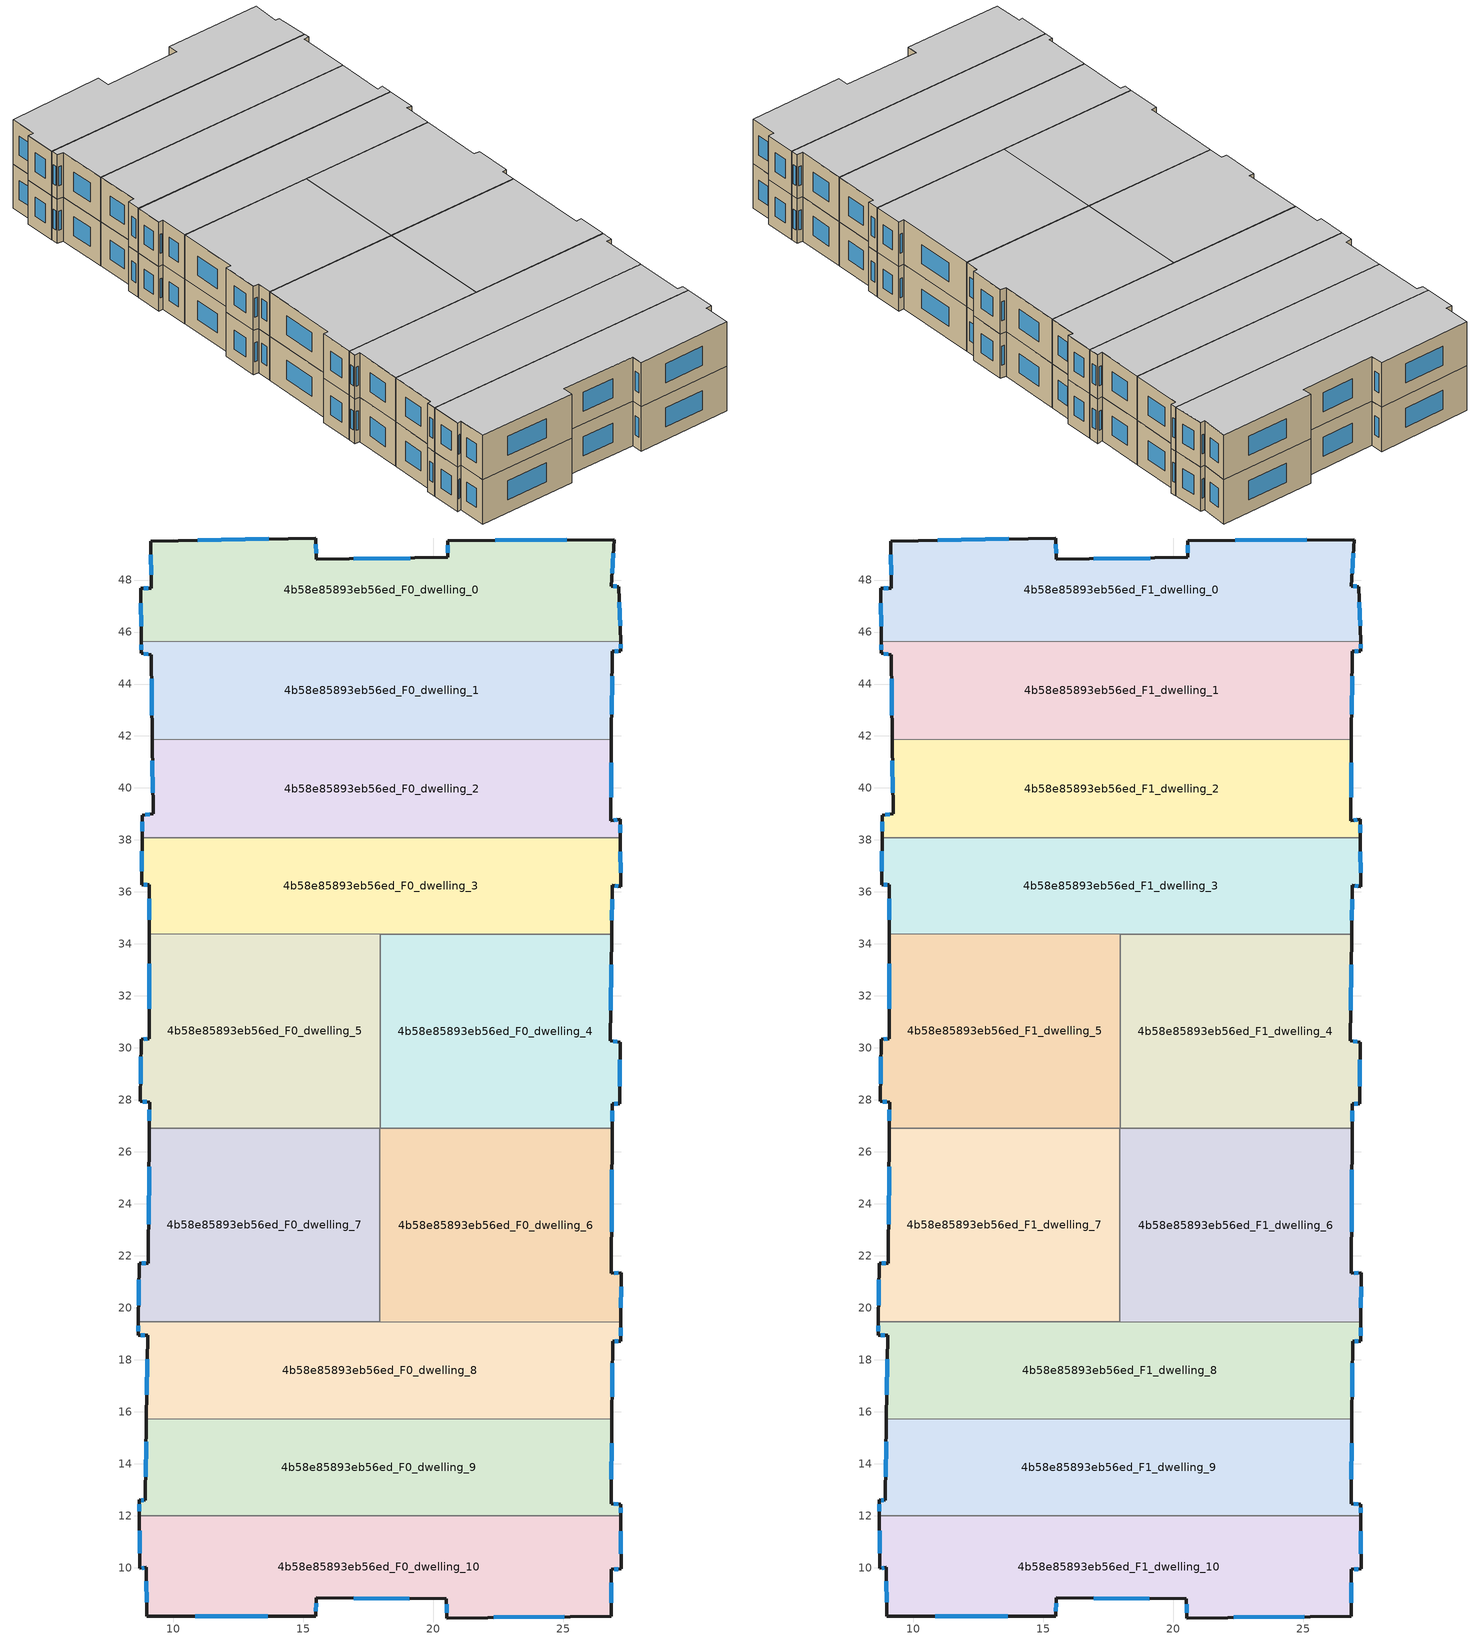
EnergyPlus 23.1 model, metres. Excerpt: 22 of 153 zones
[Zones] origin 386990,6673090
4b58e85893eb56ed_F0_dwelling_0
 floor ground (EU_floor_Construction): 26.95,49.55 26.84,47.76 27.13,47.75 27.2,45.63 8.75,45.64 8.75,47.69 9.14,47.68 9.12,49.49 15.48,49.62 15.49,48.79 20.56,48.87 20.55,49.52 z0
 wall outside (EU_wall_Construction): 27.2,45.63 27.13,47.75 26.84,47.76 26.95,49.55 20.55,49.52 20.56,48.87 15.49,48.79 15.48,49.62 9.12,49.49 9.14,47.68 8.75,47.69 8.75,45.64 z0:3
 wall to 4b58e85893eb56ed_F0_dwelling_1 (EU_wall_Construction): 8.75,45.64 27.2,45.63 z0:3
 window (EU_Window_Construction): 25.13,49.54 22.38,49.53 / 26.87,48.27 26.92,49.04 / 27.05,47.75 26.92,47.76 / 27.18,46.24 27.15,47.14 / 8.75,47.11 8.75,46.23 / 9.03,47.68 8.86,47.69 / 9.13,48.97 9.14,48.2 / 13.66,49.58 10.94,49.52 / 15.49,49.03 15.48,49.38 / 19.11,48.85 16.94,48.81 / 20.56,49.33 20.56,49.06 z0.86:2.14
4b58e85893eb56ed_F0_dwelling_1
 floor ground (EU_floor_Construction): 27.2,45.63 27.21,45.27 26.88,45.27 26.85,41.86 9.18,41.87 9.14,45.13 8.75,45.19 8.75,45.64 z0
 wall outside (EU_wall_Construction): 8.75,45.64 8.75,45.19 9.14,45.13 9.18,41.87 / 26.85,41.86 26.88,45.27 27.21,45.27 27.2,45.63 z0:3
 wall to 4b58e85893eb56ed_F0_dwelling_2 (EU_wall_Construction): 9.18,41.87 26.85,41.86 z0:3
 window (EU_Window_Construction): 9.15,44.2 9.17,42.8 / 8.86,45.17 9.03,45.14 / 8.75,45.51 8.75,45.32 / 27.21,45.37 27.2,45.53 / 26.98,45.27 27.12,45.27 / 26.86,42.83 26.87,44.29 z0.86:2.14
4b58e85893eb56ed_F0_dwelling_10
 floor ground (EU_floor_Construction): 27.22,11.99 27.22,9.95 26.85,9.94 26.85,8.13 20.52,8.06 20.5,8.8 15.5,8.83 15.48,8.12 8.97,8.13 8.95,10.02 8.7,9.97 8.69,12 z0
 wall outside (EU_wall_Construction): 8.69,12 8.7,9.97 8.95,10.02 8.97,8.13 15.48,8.12 15.5,8.83 20.5,8.8 20.52,8.06 26.85,8.13 26.85,9.94 27.22,9.95 27.22,11.99 z0:3
 wall to 4b58e85893eb56ed_F0_dwelling_9 (EU_wall_Construction): 27.22,11.99 8.69,12 z0:3
 window (EU_Window_Construction): 22.33,8.08 25.04,8.11 / 20.51,8.59 20.51,8.27 / 16.93,8.82 19.07,8.81 / 15.48,8.33 15.49,8.63 / 10.83,8.13 13.62,8.13 / 8.96,9.48 8.97,8.67 / 8.77,9.99 8.88,10 / 8.69,11.42 8.7,10.55 / 27.22,10.53 27.22,11.41 / 26.96,9.94 27.11,9.95 / 26.85,8.65 26.85,9.42 z0.86:2.14
4b58e85893eb56ed_F0_dwelling_2
 floor ground (EU_floor_Construction): 26.85,41.86 26.83,38.75 27.18,38.79 27.19,38.08 8.79,38.09 8.79,38.95 9.22,39 9.18,41.87 z0
 wall outside (EU_wall_Construction): 9.18,41.87 9.22,39 8.79,38.95 8.79,38.09 / 27.19,38.08 27.18,38.79 26.83,38.75 26.85,41.86 z0:3
 wall to 4b58e85893eb56ed_F0_dwelling_3 (EU_wall_Construction): 8.79,38.09 27.19,38.08 z0:3
 window (EU_Window_Construction): 8.79,38.7 8.79,38.34 / 9.1,38.98 8.91,38.96 / 9.19,41.05 9.21,39.82 / 26.84,39.64 26.85,40.97 / 27.08,38.78 26.93,38.76 / 27.19,38.28 27.19,38.59 z0.86:2.14
4b58e85893eb56ed_F0_dwelling_3
 floor ground (EU_floor_Construction): 27.19,38.08 27.21,36.2 26.88,36.26 26.86,34.37 9.07,34.38 9.07,36.28 8.78,36.28 8.79,38.09 z0
 wall outside (EU_wall_Construction): 8.79,38.09 8.78,36.28 9.07,36.28 9.07,34.38 / 26.86,34.37 26.88,36.26 27.21,36.2 27.19,38.08 z0:3
 wall to 4b58e85893eb56ed_F0_dwelling_4 (EU_wall_Construction): 17.96,34.38 26.86,34.37 z0:3
 wall to 4b58e85893eb56ed_F0_dwelling_5 (EU_wall_Construction): 9.07,34.38 17.96,34.38 z0:3
 window (EU_Window_Construction): 9.07,35.74 9.07,34.93 / 8.86,36.28 8.99,36.28 / 8.79,37.57 8.78,36.8 / 27.2,36.73 27.2,37.54 / 26.97,36.24 27.12,36.21 / 26.86,34.91 26.87,35.72 z0.86:2.14
4b58e85893eb56ed_F0_dwelling_4
 floor ground (EU_floor_Construction): 26.86,34.37 26.8,30.27 27.18,30.22 27.16,27.85 26.89,27.84 26.88,26.9 17.95,26.91 17.96,34.38 z0
 wall outside (EU_wall_Construction): 26.88,26.9 26.89,27.84 27.16,27.85 27.18,30.22 26.8,30.27 26.86,34.37 z0:3
 wall to 4b58e85893eb56ed_F0_dwelling_5 (EU_wall_Construction): 17.96,34.38 17.95,26.91 z0:3
 wall to 4b58e85893eb56ed_F0_dwelling_6 (EU_wall_Construction): 17.95,26.91 26.88,26.9 z0:3
 window (EU_Window_Construction): 26.88,27.17 26.88,27.57 / 26.82,31.44 26.84,33.2 / 27.08,30.24 26.91,30.26 / 27.17,28.53 27.18,29.54 / 26.97,27.84 27.09,27.85 z0.86:2.14
4b58e85893eb56ed_F0_dwelling_5
 floor ground (EU_floor_Construction): 17.96,34.38 17.95,26.91 9.07,26.91 9.08,27.91 8.72,27.94 8.76,30.33 9.07,30.35 9.07,34.38 z0
 wall outside (EU_wall_Construction): 9.07,34.38 9.07,30.35 8.76,30.33 8.72,27.94 9.08,27.91 9.07,26.91 z0:3
 wall to 4b58e85893eb56ed_F0_dwelling_7 (EU_wall_Construction): 9.07,26.91 17.95,26.91 z0:3
 window (EU_Window_Construction): 8.82,27.93 8.98,27.92 / 8.75,29.65 8.73,28.63 / 8.98,30.34 8.85,30.34 / 9.07,33.23 9.07,31.5 / 9.08,27.62 9.07,27.2 z0.86:2.14
4b58e85893eb56ed_F0_dwelling_6
 floor ground (EU_floor_Construction): 26.88,26.9 26.84,21.32 27.23,21.35 27.22,19.45 17.94,19.45 17.95,26.91 z0
 wall outside (EU_wall_Construction): 27.22,19.45 27.23,21.35 26.84,21.32 26.88,26.9 z0:3
 wall to 4b58e85893eb56ed_F0_dwelling_7 (EU_wall_Construction): 17.95,26.91 17.94,19.45 z0:3
 wall to 4b58e85893eb56ed_F0_dwelling_8 (EU_wall_Construction): 17.94,19.45 27.22,19.45 z0:3
 window (EU_Window_Construction): 26.85,22.92 26.87,25.31 / 27.12,21.34 26.95,21.33 / 27.22,19.99 27.22,20.81 z0.86:2.14
4b58e85893eb56ed_F0_dwelling_7
 floor ground (EU_floor_Construction): 17.95,26.91 17.94,19.45 8.65,19.46 8.68,21.72 9.03,21.72 9.07,26.91 z0
 wall outside (EU_wall_Construction): 9.07,26.91 9.03,21.72 8.68,21.72 8.65,19.46 z0:3
 wall to 4b58e85893eb56ed_F0_dwelling_8 (EU_wall_Construction): 8.65,19.46 17.94,19.45 z0:3
 window (EU_Window_Construction): 8.93,21.72 8.78,21.72 / 9.06,25.43 9.04,23.2 / 8.67,21.07 8.66,20.1 z0.86:2.14
4b58e85893eb56ed_F0_dwelling_8
 floor ground (EU_floor_Construction): 27.22,19.45 27.21,18.71 26.89,18.72 26.87,15.72 8.96,15.73 9,18.94 8.65,18.95 8.65,19.46 z0
 wall outside (EU_wall_Construction): 8.65,19.46 8.65,18.95 9,18.94 8.96,15.73 / 26.87,15.72 26.89,18.72 27.21,18.71 27.22,19.45 z0:3
 wall to 4b58e85893eb56ed_F0_dwelling_9 (EU_wall_Construction): 8.96,15.73 26.87,15.72 z0:3
 window (EU_Window_Construction): 8.99,18.02 8.97,16.65 / 8.75,18.94 8.9,18.94 / 8.65,19.31 8.65,19.09 / 27.21,18.92 27.21,19.24 / 26.98,18.71 27.12,18.71 / 26.87,16.58 26.89,17.86 z0.86:2.14
4b58e85893eb56ed_F0_dwelling_9
 floor ground (EU_floor_Construction): 26.87,15.72 26.84,12.46 27.22,12.44 27.22,11.99 8.69,12 8.69,12.6 8.91,12.6 8.96,15.73 z0
 wall outside (EU_wall_Construction): 8.96,15.73 8.91,12.6 8.69,12.6 8.69,12 / 27.22,11.99 27.22,12.44 26.84,12.46 26.87,15.72 z0:3
 window (EU_Window_Construction): 8.69,12.43 8.69,12.17 / 8.85,12.6 8.75,12.6 / 8.95,14.84 8.93,13.49 / 26.84,13.39 26.86,14.79 / 27.11,12.45 26.94,12.46 / 27.22,12.12 27.22,12.31 z0.86:2.14
4b58e85893eb56ed_F1_dwelling_0
 floor to 4b58e85893eb56ed_F0_dwelling_0 (EU_floor_Construction): 26.95,49.55 26.84,47.76 27.13,47.75 27.2,45.63 8.75,45.64 8.75,47.69 9.14,47.68 9.12,49.49 15.48,49.62 15.49,48.79 20.56,48.87 20.55,49.52 z3
 wall outside (EU_wall_Construction): 27.2,45.63 27.13,47.75 26.84,47.76 26.95,49.55 20.55,49.52 20.56,48.87 15.49,48.79 15.48,49.62 9.12,49.49 9.14,47.68 8.75,47.69 8.75,45.64 z3:6
 wall to 4b58e85893eb56ed_F1_dwelling_1 (EU_wall_Construction): 8.75,45.64 27.2,45.63 z3:6
 window (EU_Window_Construction): 25.13,49.54 22.38,49.53 / 26.87,48.27 26.92,49.04 / 27.05,47.75 26.92,47.76 / 27.18,46.24 27.15,47.14 / 8.75,47.11 8.75,46.23 / 9.03,47.68 8.86,47.69 / 9.13,48.97 9.14,48.2 / 13.66,49.58 10.94,49.52 / 15.49,49.03 15.48,49.38 / 19.11,48.85 16.94,48.81 / 20.56,49.33 20.56,49.06 z3.86:5.14
 ceiling to 4b58e85893eb56ed_F2_dwelling_0 (EU_floor_Construction): 27.2,45.63 27.13,47.75 26.84,47.76 26.95,49.55 20.55,49.52 20.56,48.87 15.49,48.79 15.48,49.62 9.12,49.49 9.14,47.68 8.75,47.69 8.75,45.64 z6
4b58e85893eb56ed_F1_dwelling_1
 floor to 4b58e85893eb56ed_F0_dwelling_1 (EU_floor_Construction): 27.2,45.63 27.21,45.27 26.88,45.27 26.85,41.86 9.18,41.87 9.14,45.13 8.75,45.19 8.75,45.64 z3
 wall outside (EU_wall_Construction): 8.75,45.64 8.75,45.19 9.14,45.13 9.18,41.87 / 26.85,41.86 26.88,45.27 27.21,45.27 27.2,45.63 z3:6
 wall to 4b58e85893eb56ed_F1_dwelling_2 (EU_wall_Construction): 9.18,41.87 26.85,41.86 z3:6
 window (EU_Window_Construction): 9.15,44.2 9.17,42.8 / 8.86,45.17 9.03,45.14 / 8.75,45.51 8.75,45.32 / 27.21,45.37 27.2,45.53 / 26.98,45.27 27.12,45.27 / 26.86,42.83 26.87,44.29 z3.86:5.14
 ceiling to 4b58e85893eb56ed_F2_dwelling_1 (EU_floor_Construction): 26.85,41.86 26.88,45.27 27.21,45.27 27.2,45.63 8.75,45.64 8.75,45.19 9.14,45.13 9.18,41.87 z6
4b58e85893eb56ed_F1_dwelling_10
 floor to 4b58e85893eb56ed_F0_dwelling_10 (EU_floor_Construction): 27.22,11.99 27.22,9.95 26.85,9.94 26.85,8.13 20.52,8.06 20.5,8.8 15.5,8.83 15.48,8.12 8.97,8.13 8.95,10.02 8.7,9.97 8.69,12 z3
 wall outside (EU_wall_Construction): 8.69,12 8.7,9.97 8.95,10.02 8.97,8.13 15.48,8.12 15.5,8.83 20.5,8.8 20.52,8.06 26.85,8.13 26.85,9.94 27.22,9.95 27.22,11.99 z3:6
 wall to 4b58e85893eb56ed_F1_dwelling_9 (EU_wall_Construction): 27.22,11.99 8.69,12 z3:6
 window (EU_Window_Construction): 22.33,8.08 25.04,8.11 / 20.51,8.59 20.51,8.27 / 16.93,8.82 19.07,8.81 / 15.48,8.33 15.49,8.63 / 10.83,8.13 13.62,8.13 / 8.96,9.48 8.97,8.67 / 8.77,9.99 8.88,10 / 8.69,11.42 8.7,10.55 / 27.22,10.53 27.22,11.41 / 26.96,9.94 27.11,9.95 / 26.85,8.65 26.85,9.42 z3.86:5.14
 ceiling to 4b58e85893eb56ed_F2_dwelling_10 (EU_floor_Construction): 26.85,8.13 26.85,9.94 27.22,9.95 27.22,11.99 8.69,12 8.7,9.97 8.95,10.02 8.97,8.13 15.48,8.12 15.5,8.83 20.5,8.8 20.52,8.06 z6
4b58e85893eb56ed_F1_dwelling_2
 floor to 4b58e85893eb56ed_F0_dwelling_2 (EU_floor_Construction): 26.85,41.86 26.83,38.75 27.18,38.79 27.19,38.08 8.79,38.09 8.79,38.95 9.22,39 9.18,41.87 z3
 wall outside (EU_wall_Construction): 9.18,41.87 9.22,39 8.79,38.95 8.79,38.09 / 27.19,38.08 27.18,38.79 26.83,38.75 26.85,41.86 z3:6
 wall to 4b58e85893eb56ed_F1_dwelling_3 (EU_wall_Construction): 8.79,38.09 27.19,38.08 z3:6
 window (EU_Window_Construction): 8.79,38.7 8.79,38.34 / 9.1,38.98 8.91,38.96 / 9.19,41.05 9.21,39.82 / 26.84,39.64 26.85,40.97 / 27.08,38.78 26.93,38.76 / 27.19,38.28 27.19,38.59 z3.86:5.14
 ceiling to 4b58e85893eb56ed_F2_dwelling_2 (EU_floor_Construction): 27.19,38.08 27.18,38.79 26.83,38.75 26.85,41.86 9.18,41.87 9.22,39 8.79,38.95 8.79,38.09 z6
4b58e85893eb56ed_F1_dwelling_3
 floor to 4b58e85893eb56ed_F0_dwelling_3 (EU_floor_Construction): 27.19,38.08 27.21,36.2 26.88,36.26 26.86,34.37 9.07,34.38 9.07,36.28 8.78,36.28 8.79,38.09 z3
 wall outside (EU_wall_Construction): 8.79,38.09 8.78,36.28 9.07,36.28 9.07,34.38 / 26.86,34.37 26.88,36.26 27.21,36.2 27.19,38.08 z3:6
 wall to 4b58e85893eb56ed_F1_dwelling_4 (EU_wall_Construction): 17.96,34.38 26.86,34.37 z3:6
 wall to 4b58e85893eb56ed_F1_dwelling_5 (EU_wall_Construction): 9.07,34.38 17.96,34.38 z3:6
 window (EU_Window_Construction): 9.07,35.74 9.07,34.93 / 8.86,36.28 8.99,36.28 / 8.79,37.57 8.78,36.8 / 27.2,36.73 27.2,37.54 / 26.97,36.24 27.12,36.21 / 26.86,34.91 26.87,35.72 z3.86:5.14
 ceiling to 4b58e85893eb56ed_F2_dwelling_3 (EU_floor_Construction): 26.86,34.37 26.88,36.26 27.21,36.2 27.19,38.08 8.79,38.09 8.78,36.28 9.07,36.28 9.07,34.38 z6
4b58e85893eb56ed_F1_dwelling_4
 floor to 4b58e85893eb56ed_F0_dwelling_4 (EU_floor_Construction): 26.86,34.37 26.8,30.27 27.18,30.22 27.16,27.85 26.89,27.84 26.88,26.9 17.95,26.91 17.96,34.38 z3
 wall outside (EU_wall_Construction): 26.88,26.9 26.89,27.84 27.16,27.85 27.18,30.22 26.8,30.27 26.86,34.37 z3:6
 wall to 4b58e85893eb56ed_F1_dwelling_5 (EU_wall_Construction): 17.96,34.38 17.95,26.91 z3:6
 wall to 4b58e85893eb56ed_F1_dwelling_6 (EU_wall_Construction): 17.95,26.91 26.88,26.9 z3:6
 window (EU_Window_Construction): 26.88,27.17 26.88,27.57 / 26.82,31.44 26.84,33.2 / 27.08,30.24 26.91,30.26 / 27.17,28.53 27.18,29.54 / 26.97,27.84 27.09,27.85 z3.86:5.14
 ceiling to 4b58e85893eb56ed_F2_dwelling_4 (EU_floor_Construction): 26.88,26.9 26.89,27.84 27.16,27.85 27.18,30.22 26.8,30.27 26.86,34.37 17.96,34.38 17.95,26.91 z6
4b58e85893eb56ed_F1_dwelling_5
 floor to 4b58e85893eb56ed_F0_dwelling_5 (EU_floor_Construction): 17.96,34.38 17.95,26.91 9.07,26.91 9.08,27.91 8.72,27.94 8.76,30.33 9.07,30.35 9.07,34.38 z3
 wall outside (EU_wall_Construction): 9.07,34.38 9.07,30.35 8.76,30.33 8.72,27.94 9.08,27.91 9.07,26.91 z3:6
 wall to 4b58e85893eb56ed_F1_dwelling_7 (EU_wall_Construction): 9.07,26.91 17.95,26.91 z3:6
 window (EU_Window_Construction): 8.82,27.93 8.98,27.92 / 8.75,29.65 8.73,28.63 / 8.98,30.34 8.85,30.34 / 9.07,33.23 9.07,31.5 / 9.08,27.62 9.07,27.2 z3.86:5.14
 ceiling to 4b58e85893eb56ed_F2_dwelling_5 (EU_floor_Construction): 17.95,26.91 17.96,34.38 9.07,34.38 9.07,30.35 8.76,30.33 8.72,27.94 9.08,27.91 9.07,26.91 z6
4b58e85893eb56ed_F1_dwelling_6
 floor to 4b58e85893eb56ed_F0_dwelling_6 (EU_floor_Construction): 26.88,26.9 26.84,21.32 27.23,21.35 27.22,19.45 17.94,19.45 17.95,26.91 z3
 wall outside (EU_wall_Construction): 27.22,19.45 27.23,21.35 26.84,21.32 26.88,26.9 z3:6
 wall to 4b58e85893eb56ed_F1_dwelling_7 (EU_wall_Construction): 17.95,26.91 17.94,19.45 z3:6
 wall to 4b58e85893eb56ed_F1_dwelling_8 (EU_wall_Construction): 17.94,19.45 27.22,19.45 z3:6
 window (EU_Window_Construction): 26.85,22.92 26.87,25.31 / 27.12,21.34 26.95,21.33 / 27.22,19.99 27.22,20.81 z3.86:5.14
 ceiling to 4b58e85893eb56ed_F2_dwelling_6 (EU_floor_Construction): 27.22,19.45 27.23,21.35 26.84,21.32 26.88,26.9 17.95,26.91 17.94,19.45 z6
4b58e85893eb56ed_F1_dwelling_7
 floor to 4b58e85893eb56ed_F0_dwelling_7 (EU_floor_Construction): 17.95,26.91 17.94,19.45 8.65,19.46 8.68,21.72 9.03,21.72 9.07,26.91 z3
 wall outside (EU_wall_Construction): 9.07,26.91 9.03,21.72 8.68,21.72 8.65,19.46 z3:6
 wall to 4b58e85893eb56ed_F1_dwelling_8 (EU_wall_Construction): 8.65,19.46 17.94,19.45 z3:6
 window (EU_Window_Construction): 8.93,21.72 8.78,21.72 / 9.06,25.43 9.04,23.2 / 8.67,21.07 8.66,20.1 z3.86:5.14
 ceiling to 4b58e85893eb56ed_F2_dwelling_7 (EU_floor_Construction): 17.94,19.45 17.95,26.91 9.07,26.91 9.03,21.72 8.68,21.72 8.65,19.46 z6
4b58e85893eb56ed_F1_dwelling_8
 floor to 4b58e85893eb56ed_F0_dwelling_8 (EU_floor_Construction): 27.22,19.45 27.21,18.71 26.89,18.72 26.87,15.72 8.96,15.73 9,18.94 8.65,18.95 8.65,19.46 z3
 wall outside (EU_wall_Construction): 8.65,19.46 8.65,18.95 9,18.94 8.96,15.73 / 26.87,15.72 26.89,18.72 27.21,18.71 27.22,19.45 z3:6
 wall to 4b58e85893eb56ed_F1_dwelling_9 (EU_wall_Construction): 8.96,15.73 26.87,15.72 z3:6
 window (EU_Window_Construction): 8.99,18.02 8.97,16.65 / 8.75,18.94 8.9,18.94 / 8.65,19.31 8.65,19.09 / 27.21,18.92 27.21,19.24 / 26.98,18.71 27.12,18.71 / 26.87,16.58 26.89,17.86 z3.86:5.14
 ceiling to 4b58e85893eb56ed_F2_dwelling_8 (EU_floor_Construction): 26.87,15.72 26.89,18.72 27.21,18.71 27.22,19.45 8.65,19.46 8.65,18.95 9,18.94 8.96,15.73 z6
4b58e85893eb56ed_F1_dwelling_9
 floor to 4b58e85893eb56ed_F0_dwelling_9 (EU_floor_Construction): 26.87,15.72 26.84,12.46 27.22,12.44 27.22,11.99 8.69,12 8.69,12.6 8.91,12.6 8.96,15.73 z3
 wall outside (EU_wall_Construction): 8.96,15.73 8.91,12.6 8.69,12.6 8.69,12 / 27.22,11.99 27.22,12.44 26.84,12.46 26.87,15.72 z3:6
 window (EU_Window_Construction): 8.69,12.43 8.69,12.17 / 8.85,12.6 8.75,12.6 / 8.95,14.84 8.93,13.49 / 26.84,13.39 26.86,14.79 / 27.11,12.45 26.94,12.46 / 27.22,12.12 27.22,12.31 z3.86:5.14
 ceiling to 4b58e85893eb56ed_F2_dwelling_9 (EU_floor_Construction): 27.22,11.99 27.22,12.44 26.84,12.46 26.87,15.72 8.96,15.73 8.91,12.6 8.69,12.6 8.69,12 z6
[Building]
EU S2 Campaign: North Axis=0; Terrain=City; Solar Distribution=FullExterior
[Site:Location]
Helsinki-Vantaa.AP: Latitude=60.317; Longitude=24.963; Time Zone=2; Elevation=54.6
[SizingPeriod:WeatherFileDays]
AnnualSizingPeriod: Begin Month=1; Begin Day of Month=1; End Month=12; End Day of Month=31; Day of Week for Start Day=Monday; Use Weather File Daylight Saving Period=No; Use Weather File Rain and Snow Indicators=No
[MATERIAL]
EU_InternalMass_Material: Roughness=MediumRough; Thickness=0.1; Conductivity=1; Density=1800; Specific Heat=900; Thermal Absorptance=0.9; Solar Absorptance=0.7; Visible Absorptance=0.7
[MATERIAL:NOMASS] Roughness=MediumRough; Thermal Absorptance=0.9; Solar Absorptance=0.7; Visible Absorptance=0.7
Name | Thermal Resistance
EU_wall_NoMass | 1.10183
EU_floor_NoMass | 1.70606
[WINDOWMATERIAL:SIMPLEGLAZINGSYSTEM]
EU_Window_SimpleGlazing: UFactor=3.11035; Solar Heat Gain Coefficient=0.8; Visible Transmittance=0.8
[CONSTRUCTION]
EU_wall_Construction: EU_wall_NoMass
EU_floor_Construction: EU_floor_NoMass
EU_Window_Construction: EU_Window_SimpleGlazing
EU_InternalMass_Construction: EU_InternalMass_Material
[ZONE] Type=1; Multiplier=1; Ceiling Height=autocalculate; Floor Area=autocalculate; Part of Total Floor Area=Yes
Name | Volume
4b58e85893eb56ed_F0_dwelling_0; 4b58e85893eb56ed_F1_dwelling_0 | 201.502
4b58e85893eb56ed_F0_dwelling_1; 4b58e85893eb56ed_F1_dwelling_1 | 201.472
4b58e85893eb56ed_F0_dwelling_10; 4b58e85893eb56ed_F1_dwelling_10 | 201.491
4b58e85893eb56ed_F0_dwelling_2; 4b58e85893eb56ed_F1_dwelling_2; 4b58e85893eb56ed_F0_dwelling_4; 4b58e85893eb56ed_F1_dwelling_4; 4b58e85893eb56ed_F0_dwelling_7; 4b58e85893eb56ed_F1_dwelling_7 | 201.483
4b58e85893eb56ed_F0_dwelling_3; 4b58e85893eb56ed_F1_dwelling_3 | 201.488
4b58e85893eb56ed_F0_dwelling_5; 4b58e85893eb56ed_F1_dwelling_5 | 201.493
4b58e85893eb56ed_F0_dwelling_6; 4b58e85893eb56ed_F1_dwelling_6 | 201.494
4b58e85893eb56ed_F0_dwelling_8; 4b58e85893eb56ed_F1_dwelling_8 | 201.497
4b58e85893eb56ed_F0_dwelling_9; 4b58e85893eb56ed_F1_dwelling_9 | 201.473
[INTERNALMASS] Construction=EU_InternalMass_Construction
Name | Zone or ZoneList | Surface Area
4b58e85893eb56ed_F0_dwelling_0_EU_InternalMass | 4b58e85893eb56ed_F0_dwelling_0 | 67.1672
4b58e85893eb56ed_F0_dwelling_1_EU_InternalMass | 4b58e85893eb56ed_F0_dwelling_1 | 67.1578
4b58e85893eb56ed_F0_dwelling_2_EU_InternalMass | 4b58e85893eb56ed_F0_dwelling_2 | 67.1612
4b58e85893eb56ed_F0_dwelling_3_EU_InternalMass | 4b58e85893eb56ed_F0_dwelling_3 | 67.1629
4b58e85893eb56ed_F0_dwelling_4_EU_InternalMass | 4b58e85893eb56ed_F0_dwelling_4 | 67.161
4b58e85893eb56ed_F0_dwelling_5_EU_InternalMass | 4b58e85893eb56ed_F0_dwelling_5 | 67.1645
4b58e85893eb56ed_F0_dwelling_6_EU_InternalMass | 4b58e85893eb56ed_F0_dwelling_6 | 67.1639
4b58e85893eb56ed_F0_dwelling_7_EU_InternalMass | 4b58e85893eb56ed_F0_dwelling_7 | 67.1611
4b58e85893eb56ed_F0_dwelling_8_EU_InternalMass | 4b58e85893eb56ed_F0_dwelling_8 | 67.1652
4b58e85893eb56ed_F0_dwelling_9_EU_InternalMass | 4b58e85893eb56ed_F0_dwelling_9 | 67.1577
4b58e85893eb56ed_F0_dwelling_10_EU_InternalMass | 4b58e85893eb56ed_F0_dwelling_10 | 67.1641
4b58e85893eb56ed_F1_dwelling_0_EU_InternalMass | 4b58e85893eb56ed_F1_dwelling_0 | 67.1672
4b58e85893eb56ed_F1_dwelling_1_EU_InternalMass | 4b58e85893eb56ed_F1_dwelling_1 | 67.1578
4b58e85893eb56ed_F1_dwelling_2_EU_InternalMass | 4b58e85893eb56ed_F1_dwelling_2 | 67.1612
4b58e85893eb56ed_F1_dwelling_3_EU_InternalMass | 4b58e85893eb56ed_F1_dwelling_3 | 67.1629
4b58e85893eb56ed_F1_dwelling_4_EU_InternalMass | 4b58e85893eb56ed_F1_dwelling_4 | 67.161
4b58e85893eb56ed_F1_dwelling_5_EU_InternalMass | 4b58e85893eb56ed_F1_dwelling_5 | 67.1645
4b58e85893eb56ed_F1_dwelling_6_EU_InternalMass | 4b58e85893eb56ed_F1_dwelling_6 | 67.1639
4b58e85893eb56ed_F1_dwelling_7_EU_InternalMass | 4b58e85893eb56ed_F1_dwelling_7 | 67.1611
4b58e85893eb56ed_F1_dwelling_8_EU_InternalMass | 4b58e85893eb56ed_F1_dwelling_8 | 67.1652
4b58e85893eb56ed_F1_dwelling_9_EU_InternalMass | 4b58e85893eb56ed_F1_dwelling_9 | 67.1577
4b58e85893eb56ed_F1_dwelling_10_EU_InternalMass | 4b58e85893eb56ed_F1_dwelling_10 | 67.1641
[OTHEREQUIPMENT] Fuel Type=Electricity; Design Level Calculation Method=Watts/Area; Power per Zone Floor Area=1; Fraction Latent=0; Fraction Radiant=0; Fraction Lost=0; Carbon Dioxide Generation Rate=0; EndUse Subcategory=EU_Step8_InternalGains
Name | Zone or ZoneList or Space or SpaceList | Schedule
EU_Step8_InternalGain_4b58e85893eb56ed_F0_dwelling_0_f000 | 4b58e85893eb56ed_F0_dwelling_0 | EU_Step8_GainSchedule_4b58e85893eb56ed_F0_dwelling_0_f000
EU_Step8_InternalGain_4b58e85893eb56ed_F0_dwelling_1_f000 | 4b58e85893eb56ed_F0_dwelling_1 | EU_Step8_GainSchedule_4b58e85893eb56ed_F0_dwelling_1_f000
EU_Step8_InternalGain_4b58e85893eb56ed_F0_dwelling_2_f000 | 4b58e85893eb56ed_F0_dwelling_2 | EU_Step8_GainSchedule_4b58e85893eb56ed_F0_dwelling_2_f000
EU_Step8_InternalGain_4b58e85893eb56ed_F0_dwelling_3_f000 | 4b58e85893eb56ed_F0_dwelling_3 | EU_Step8_GainSchedule_4b58e85893eb56ed_F0_dwelling_3_f000
EU_Step8_InternalGain_4b58e85893eb56ed_F0_dwelling_4_f000 | 4b58e85893eb56ed_F0_dwelling_4 | EU_Step8_GainSchedule_4b58e85893eb56ed_F0_dwelling_4_f000
EU_Step8_InternalGain_4b58e85893eb56ed_F0_dwelling_5_f000 | 4b58e85893eb56ed_F0_dwelling_5 | EU_Step8_GainSchedule_4b58e85893eb56ed_F0_dwelling_5_f000
EU_Step8_InternalGain_4b58e85893eb56ed_F0_dwelling_6_f000 | 4b58e85893eb56ed_F0_dwelling_6 | EU_Step8_GainSchedule_4b58e85893eb56ed_F0_dwelling_6_f000
EU_Step8_InternalGain_4b58e85893eb56ed_F0_dwelling_7_f000 | 4b58e85893eb56ed_F0_dwelling_7 | EU_Step8_GainSchedule_4b58e85893eb56ed_F0_dwelling_7_f000
EU_Step8_InternalGain_4b58e85893eb56ed_F0_dwelling_8_f000 | 4b58e85893eb56ed_F0_dwelling_8 | EU_Step8_GainSchedule_4b58e85893eb56ed_F0_dwelling_8_f000
EU_Step8_InternalGain_4b58e85893eb56ed_F0_dwelling_9_f000 | 4b58e85893eb56ed_F0_dwelling_9 | EU_Step8_GainSchedule_4b58e85893eb56ed_F0_dwelling_9_f000
EU_Step8_InternalGain_4b58e85893eb56ed_F0_dwelling_10_f000 | 4b58e85893eb56ed_F0_dwelling_10 | EU_Step8_GainSchedule_4b58e85893eb56ed_F0_dwelling_10_f000
EU_Step8_InternalGain_4b58e85893eb56ed_F1_dwelling_0_f000 | 4b58e85893eb56ed_F1_dwelling_0 | EU_Step8_GainSchedule_4b58e85893eb56ed_F1_dwelling_0_f000
EU_Step8_InternalGain_4b58e85893eb56ed_F1_dwelling_1_f000 | 4b58e85893eb56ed_F1_dwelling_1 | EU_Step8_GainSchedule_4b58e85893eb56ed_F1_dwelling_1_f000
EU_Step8_InternalGain_4b58e85893eb56ed_F1_dwelling_2_f000 | 4b58e85893eb56ed_F1_dwelling_2 | EU_Step8_GainSchedule_4b58e85893eb56ed_F1_dwelling_2_f000
EU_Step8_InternalGain_4b58e85893eb56ed_F1_dwelling_3_f000 | 4b58e85893eb56ed_F1_dwelling_3 | EU_Step8_GainSchedule_4b58e85893eb56ed_F1_dwelling_3_f000
EU_Step8_InternalGain_4b58e85893eb56ed_F1_dwelling_4_f000 | 4b58e85893eb56ed_F1_dwelling_4 | EU_Step8_GainSchedule_4b58e85893eb56ed_F1_dwelling_4_f000
EU_Step8_InternalGain_4b58e85893eb56ed_F1_dwelling_5_f000 | 4b58e85893eb56ed_F1_dwelling_5 | EU_Step8_GainSchedule_4b58e85893eb56ed_F1_dwelling_5_f000
EU_Step8_InternalGain_4b58e85893eb56ed_F1_dwelling_6_f000 | 4b58e85893eb56ed_F1_dwelling_6 | EU_Step8_GainSchedule_4b58e85893eb56ed_F1_dwelling_6_f000
EU_Step8_InternalGain_4b58e85893eb56ed_F1_dwelling_7_f000 | 4b58e85893eb56ed_F1_dwelling_7 | EU_Step8_GainSchedule_4b58e85893eb56ed_F1_dwelling_7_f000
EU_Step8_InternalGain_4b58e85893eb56ed_F1_dwelling_8_f000 | 4b58e85893eb56ed_F1_dwelling_8 | EU_Step8_GainSchedule_4b58e85893eb56ed_F1_dwelling_8_f000
EU_Step8_InternalGain_4b58e85893eb56ed_F1_dwelling_9_f000 | 4b58e85893eb56ed_F1_dwelling_9 | EU_Step8_GainSchedule_4b58e85893eb56ed_F1_dwelling_9_f000
EU_Step8_InternalGain_4b58e85893eb56ed_F1_dwelling_10_f000 | 4b58e85893eb56ed_F1_dwelling_10 | EU_Step8_GainSchedule_4b58e85893eb56ed_F1_dwelling_10_f000
[ZONEVENTILATION:DESIGNFLOWRATE] Schedule=EU_AlwaysOn; Design Flow Rate Calculation Method=AirChanges/Hour; Air Changes per Hour=0.756316; Ventilation Type=Natural; Fan Pressure Rise=0; Fan Total Efficiency=1; Constant Term Coefficient=1; Temperature Term Coefficient=0; Velocity Term Coefficient=0; Velocity Squared Term Coefficient=0; Minimum Indoor Temperature=-100; Maximum Indoor Temperature=100; Delta Temperature=-100; Minimum Outdoor Temperature=-100; Maximum Outdoor Temperature=100; Maximum Wind Speed=40
Name | Zone or ZoneList or Space or SpaceList
EU_ConstantAir_4b58e85893eb56ed_F0_dwelling_0 | 4b58e85893eb56ed_F0_dwelling_0
EU_ConstantAir_4b58e85893eb56ed_F0_dwelling_1 | 4b58e85893eb56ed_F0_dwelling_1
EU_ConstantAir_4b58e85893eb56ed_F0_dwelling_2 | 4b58e85893eb56ed_F0_dwelling_2
EU_ConstantAir_4b58e85893eb56ed_F0_dwelling_3 | 4b58e85893eb56ed_F0_dwelling_3
EU_ConstantAir_4b58e85893eb56ed_F0_dwelling_4 | 4b58e85893eb56ed_F0_dwelling_4
EU_ConstantAir_4b58e85893eb56ed_F0_dwelling_5 | 4b58e85893eb56ed_F0_dwelling_5
EU_ConstantAir_4b58e85893eb56ed_F0_dwelling_6 | 4b58e85893eb56ed_F0_dwelling_6
EU_ConstantAir_4b58e85893eb56ed_F0_dwelling_7 | 4b58e85893eb56ed_F0_dwelling_7
EU_ConstantAir_4b58e85893eb56ed_F0_dwelling_8 | 4b58e85893eb56ed_F0_dwelling_8
EU_ConstantAir_4b58e85893eb56ed_F0_dwelling_9 | 4b58e85893eb56ed_F0_dwelling_9
EU_ConstantAir_4b58e85893eb56ed_F0_dwelling_10 | 4b58e85893eb56ed_F0_dwelling_10
EU_ConstantAir_4b58e85893eb56ed_F1_dwelling_0 | 4b58e85893eb56ed_F1_dwelling_0
EU_ConstantAir_4b58e85893eb56ed_F1_dwelling_1 | 4b58e85893eb56ed_F1_dwelling_1
EU_ConstantAir_4b58e85893eb56ed_F1_dwelling_2 | 4b58e85893eb56ed_F1_dwelling_2
EU_ConstantAir_4b58e85893eb56ed_F1_dwelling_3 | 4b58e85893eb56ed_F1_dwelling_3
EU_ConstantAir_4b58e85893eb56ed_F1_dwelling_4 | 4b58e85893eb56ed_F1_dwelling_4
EU_ConstantAir_4b58e85893eb56ed_F1_dwelling_5 | 4b58e85893eb56ed_F1_dwelling_5
EU_ConstantAir_4b58e85893eb56ed_F1_dwelling_6 | 4b58e85893eb56ed_F1_dwelling_6
EU_ConstantAir_4b58e85893eb56ed_F1_dwelling_7 | 4b58e85893eb56ed_F1_dwelling_7
EU_ConstantAir_4b58e85893eb56ed_F1_dwelling_8 | 4b58e85893eb56ed_F1_dwelling_8
EU_ConstantAir_4b58e85893eb56ed_F1_dwelling_9 | 4b58e85893eb56ed_F1_dwelling_9
EU_ConstantAir_4b58e85893eb56ed_F1_dwelling_10 | 4b58e85893eb56ed_F1_dwelling_10
[HVACTEMPLATE:THERMOSTAT] Constant Heating Setpoint=20; Constant Cooling Setpoint=50
EU_HeatOnly_4b58e85893eb56ed_F0_dwelling_0; EU_HeatOnly_4b58e85893eb56ed_F0_dwelling_1; EU_HeatOnly_4b58e85893eb56ed_F0_dwelling_2; EU_HeatOnly_4b58e85893eb56ed_F0_dwelling_3; EU_HeatOnly_4b58e85893eb56ed_F0_dwelling_4; EU_HeatOnly_4b58e85893eb56ed_F0_dwelling_5; EU_HeatOnly_4b58e85893eb56ed_F0_dwelling_6; EU_HeatOnly_4b58e85893eb56ed_F0_dwelling_7; EU_HeatOnly_4b58e85893eb56ed_F0_dwelling_8; EU_HeatOnly_4b58e85893eb56ed_F0_dwelling_9; EU_HeatOnly_4b58e85893eb56ed_F0_dwelling_10; EU_HeatOnly_4b58e85893eb56ed_F1_dwelling_0; EU_HeatOnly_4b58e85893eb56ed_F1_dwelling_1; EU_HeatOnly_4b58e85893eb56ed_F1_dwelling_2; EU_HeatOnly_4b58e85893eb56ed_F1_dwelling_3; EU_HeatOnly_4b58e85893eb56ed_F1_dwelling_4; EU_HeatOnly_4b58e85893eb56ed_F1_dwelling_5; EU_HeatOnly_4b58e85893eb56ed_F1_dwelling_6; EU_HeatOnly_4b58e85893eb56ed_F1_dwelling_7; EU_HeatOnly_4b58e85893eb56ed_F1_dwelling_8; EU_HeatOnly_4b58e85893eb56ed_F1_dwelling_9; EU_HeatOnly_4b58e85893eb56ed_F1_dwelling_10; EU_HeatOnly_4b58e85893eb56ed_F2_dwelling_0; EU_HeatOnly_4b58e85893eb56ed_F2_dwelling_1; EU_HeatOnly_4b58e85893eb56ed_F2_dwelling_2; EU_HeatOnly_4b58e85893eb56ed_F2_dwelling_3; EU_HeatOnly_4b58e85893eb56ed_F2_dwelling_4; EU_HeatOnly_4b58e85893eb56ed_F2_dwelling_5; EU_HeatOnly_4b58e85893eb56ed_F2_dwelling_6; EU_HeatOnly_4b58e85893eb56ed_F2_dwelling_7; EU_HeatOnly_4b58e85893eb56ed_F2_dwelling_8; EU_HeatOnly_4b58e85893eb56ed_F2_dwelling_9; EU_HeatOnly_4b58e85893eb56ed_F2_dwelling_10; EU_HeatOnly_4b58e85893eb56ed_F3_dwelling_0; EU_HeatOnly_4b58e85893eb56ed_F3_dwelling_1; EU_HeatOnly_4b58e85893eb56ed_F3_dwelling_2; EU_HeatOnly_4b58e85893eb56ed_F3_dwelling_3; EU_HeatOnly_4b58e85893eb56ed_F3_dwelling_4; EU_HeatOnly_4b58e85893eb56ed_F3_dwelling_5; EU_HeatOnly_4b58e85893eb56ed_F3_dwelling_6; EU_HeatOnly_4b58e85893eb56ed_F3_dwelling_7; EU_HeatOnly_4b58e85893eb56ed_F3_dwelling_8; EU_HeatOnly_4b58e85893eb56ed_F3_dwelling_9; EU_HeatOnly_4b58e85893eb56ed_F3_dwelling_10; EU_HeatOnly_4b58e85893eb56ed_F4_dwelling_0; EU_HeatOnly_4b58e85893eb56ed_F4_dwelling_1; EU_HeatOnly_4b58e85893eb56ed_F4_dwelling_2; EU_HeatOnly_4b58e85893eb56ed_F4_dwelling_3; EU_HeatOnly_4b58e85893eb56ed_F4_dwelling_4; EU_HeatOnly_4b58e85893eb56ed_F4_dwelling_5; EU_HeatOnly_4b58e85893eb56ed_F4_dwelling_6; EU_HeatOnly_4b58e85893eb56ed_F4_dwelling_7; EU_HeatOnly_4b58e85893eb56ed_F4_dwelling_8; EU_HeatOnly_4b58e85893eb56ed_F4_dwelling_9; EU_HeatOnly_4b58e85893eb56ed_F4_dwelling_10; EU_HeatOnly_4b58e85893eb56ed_F5_dwelling_0; EU_HeatOnly_4b58e85893eb56ed_F5_dwelling_1; EU_HeatOnly_4b58e85893eb56ed_F5_dwelling_2; EU_HeatOnly_4b58e85893eb56ed_F5_dwelling_3; EU_HeatOnly_4b58e85893eb56ed_F5_dwelling_4; EU_HeatOnly_4b58e85893eb56ed_F5_dwelling_5; EU_HeatOnly_4b58e85893eb56ed_F5_dwelling_6; EU_HeatOnly_4b58e85893eb56ed_F5_dwelling_7; EU_HeatOnly_4b58e85893eb56ed_F5_dwelling_8; EU_HeatOnly_4b58e85893eb56ed_F5_dwelling_9; EU_HeatOnly_4b58e85893eb56ed_F5_dwelling_10; EU_HeatOnly_4b58e85893eb56ed_F6_dwelling_0; EU_HeatOnly_4b58e85893eb56ed_F6_dwelling_1; EU_HeatOnly_4b58e85893eb56ed_F6_dwelling_2; EU_HeatOnly_4b58e85893eb56ed_F6_dwelling_3; EU_HeatOnly_4b58e85893eb56ed_F6_dwelling_4; EU_HeatOnly_4b58e85893eb56ed_F6_dwelling_5; EU_HeatOnly_4b58e85893eb56ed_F6_dwelling_6; EU_HeatOnly_4b58e85893eb56ed_F6_dwelling_7; EU_HeatOnly_4b58e85893eb56ed_F6_dwelling_8; EU_HeatOnly_4b58e85893eb56ed_F6_dwelling_9; EU_HeatOnly_4b58e85893eb56ed_F6_dwelling_10; EU_HeatOnly_4b58e85893eb56ed_F7_dwelling_0; EU_HeatOnly_4b58e85893eb56ed_F7_dwelling_1; EU_HeatOnly_4b58e85893eb56ed_F7_dwelling_2; EU_HeatOnly_4b58e85893eb56ed_F7_dwelling_3; EU_HeatOnly_4b58e85893eb56ed_F7_dwelling_4; EU_HeatOnly_4b58e85893eb56ed_F7_dwelling_5; EU_HeatOnly_4b58e85893eb56ed_F7_dwelling_6; EU_HeatOnly_4b58e85893eb56ed_F7_dwelling_7; EU_HeatOnly_4b58e85893eb56ed_F7_dwelling_8; EU_HeatOnly_4b58e85893eb56ed_F7_dwelling_9; EU_HeatOnly_4b58e85893eb56ed_F7_dwelling_10; EU_HeatOnly_4b58e85893eb56ed_F8_dwelling_0; EU_HeatOnly_4b58e85893eb56ed_F8_dwelling_1; EU_HeatOnly_4b58e85893eb56ed_F8_dwelling_2; EU_HeatOnly_4b58e85893eb56ed_F8_dwelling_3; EU_HeatOnly_4b58e85893eb56ed_F8_dwelling_4; EU_HeatOnly_4b58e85893eb56ed_F8_dwelling_5; EU_HeatOnly_4b58e85893eb56ed_F8_dwelling_6; EU_HeatOnly_4b58e85893eb56ed_F8_dwelling_7; EU_HeatOnly_4b58e85893eb56ed_F8_dwelling_8; EU_HeatOnly_4b58e85893eb56ed_F8_dwelling_9; EU_HeatOnly_4b58e85893eb56ed_F8_dwelling_10; EU_HeatOnly_4b58e85893eb56ed_F9_dwelling_0; EU_HeatOnly_4b58e85893eb56ed_F9_dwelling_1; EU_HeatOnly_4b58e85893eb56ed_F9_dwelling_2; EU_HeatOnly_4b58e85893eb56ed_F9_dwelling_3; EU_HeatOnly_4b58e85893eb56ed_F9_dwelling_4; EU_HeatOnly_4b58e85893eb56ed_F9_dwelling_5; EU_HeatOnly_4b58e85893eb56ed_F9_dwelling_6; EU_HeatOnly_4b58e85893eb56ed_F9_dwelling_7; EU_HeatOnly_4b58e85893eb56ed_F9_dwelling_8; EU_HeatOnly_4b58e85893eb56ed_F9_dwelling_9; EU_HeatOnly_4b58e85893eb56ed_F9_dwelling_10; EU_HeatOnly_4b58e85893eb56ed_F10_dwelling_0; EU_HeatOnly_4b58e85893eb56ed_F10_dwelling_1; EU_HeatOnly_4b58e85893eb56ed_F10_dwelling_2; EU_HeatOnly_4b58e85893eb56ed_F10_dwelling_3; EU_HeatOnly_4b58e85893eb56ed_F10_dwelling_4; EU_HeatOnly_4b58e85893eb56ed_F10_dwelling_5; EU_HeatOnly_4b58e85893eb56ed_F10_dwelling_6; EU_HeatOnly_4b58e85893eb56ed_F10_dwelling_7; EU_HeatOnly_4b58e85893eb56ed_F10_dwelling_8; EU_HeatOnly_4b58e85893eb56ed_F10_dwelling_9; EU_HeatOnly_4b58e85893eb56ed_F10_dwelling_10; EU_HeatOnly_4b58e85893eb56ed_F11_dwelling_0; EU_HeatOnly_4b58e85893eb56ed_F11_dwelling_1; EU_HeatOnly_4b58e85893eb56ed_F11_dwelling_2; EU_HeatOnly_4b58e85893eb56ed_F11_dwelling_3; EU_HeatOnly_4b58e85893eb56ed_F11_dwelling_4; EU_HeatOnly_4b58e85893eb56ed_F11_dwelling_5; EU_HeatOnly_4b58e85893eb56ed_F11_dwelling_6; EU_HeatOnly_4b58e85893eb56ed_F11_dwelling_7; EU_HeatOnly_4b58e85893eb56ed_F11_dwelling_8; EU_HeatOnly_4b58e85893eb56ed_F11_dwelling_9; EU_HeatOnly_4b58e85893eb56ed_F11_dwelling_10; EU_HeatOnly_4b58e85893eb56ed_F12_dwelling_0; EU_HeatOnly_4b58e85893eb56ed_F12_dwelling_1; EU_HeatOnly_4b58e85893eb56ed_F12_dwelling_2; EU_HeatOnly_4b58e85893eb56ed_F12_dwelling_3; EU_HeatOnly_4b58e85893eb56ed_F12_dwelling_4; EU_HeatOnly_4b58e85893eb56ed_F12_dwelling_5; EU_HeatOnly_4b58e85893eb56ed_F12_dwelling_6; EU_HeatOnly_4b58e85893eb56ed_F12_dwelling_7; EU_HeatOnly_4b58e85893eb56ed_F12_dwelling_8; EU_HeatOnly_4b58e85893eb56ed_F12_dwelling_9; EU_HeatOnly_4b58e85893eb56ed_F12_dwelling_10; EU_HeatOnly_4b58e85893eb56ed_F13_dwelling_0; EU_HeatOnly_4b58e85893eb56ed_F13_dwelling_1; EU_HeatOnly_4b58e85893eb56ed_F13_dwelling_2; EU_HeatOnly_4b58e85893eb56ed_F13_dwelling_3; EU_HeatOnly_4b58e85893eb56ed_F13_dwelling_4; EU_HeatOnly_4b58e85893eb56ed_F13_dwelling_5; EU_HeatOnly_4b58e85893eb56ed_F13_dwelling_6; EU_HeatOnly_4b58e85893eb56ed_F13_dwelling_7; EU_HeatOnly_4b58e85893eb56ed_F13_dwelling_8; EU_HeatOnly_4b58e85893eb56ed_F13_dwelling_9
[HVACTEMPLATE:ZONE:IDEALLOADSAIRSYSTEM] System Availability Schedule=EU_AlwaysOn; Maximum Heating Supply Air Temperature=50; Minimum Cooling Supply Air Temperature=13; Maximum Heating Supply Air Humidity Ratio=0.0156; Minimum Cooling Supply Air Humidity Ratio=0.0077; Heating Limit=NoLimit; Cooling Limit=NoLimit; Heating Availability Schedule=EU_AlwaysOn; Cooling Availability Schedule=EU_CoolingOff; Dehumidification Control Type=ConstantSensibleHeatRatio; Cooling Sensible Heat Ratio=0.7; Dehumidification Setpoint=60; Humidification Control Type=None; Humidification Setpoint=30; Outdoor Air Method=None; Outdoor Air Flow Rate per Person=0.00944; Outdoor Air Flow Rate per Zone Floor Area=0; Outdoor Air Flow Rate per Zone=0; Demand Controlled Ventilation Type=None; Outdoor Air Economizer Type=NoEconomizer; Heat Recovery Type=None; Sensible Heat Recovery Effectiveness=0.7; Latent Heat Recovery Effectiveness=0.65
Name | Template Thermostat
4b58e85893eb56ed_F0_dwelling_0 | EU_HeatOnly_4b58e85893eb56ed_F0_dwelling_0
4b58e85893eb56ed_F0_dwelling_1 | EU_HeatOnly_4b58e85893eb56ed_F0_dwelling_1
4b58e85893eb56ed_F0_dwelling_2 | EU_HeatOnly_4b58e85893eb56ed_F0_dwelling_2
4b58e85893eb56ed_F0_dwelling_3 | EU_HeatOnly_4b58e85893eb56ed_F0_dwelling_3
4b58e85893eb56ed_F0_dwelling_4 | EU_HeatOnly_4b58e85893eb56ed_F0_dwelling_4
4b58e85893eb56ed_F0_dwelling_5 | EU_HeatOnly_4b58e85893eb56ed_F0_dwelling_5
4b58e85893eb56ed_F0_dwelling_6 | EU_HeatOnly_4b58e85893eb56ed_F0_dwelling_6
4b58e85893eb56ed_F0_dwelling_7 | EU_HeatOnly_4b58e85893eb56ed_F0_dwelling_7
4b58e85893eb56ed_F0_dwelling_8 | EU_HeatOnly_4b58e85893eb56ed_F0_dwelling_8
4b58e85893eb56ed_F0_dwelling_9 | EU_HeatOnly_4b58e85893eb56ed_F0_dwelling_9
4b58e85893eb56ed_F0_dwelling_10 | EU_HeatOnly_4b58e85893eb56ed_F0_dwelling_10
4b58e85893eb56ed_F1_dwelling_0 | EU_HeatOnly_4b58e85893eb56ed_F1_dwelling_0
4b58e85893eb56ed_F1_dwelling_1 | EU_HeatOnly_4b58e85893eb56ed_F1_dwelling_1
4b58e85893eb56ed_F1_dwelling_2 | EU_HeatOnly_4b58e85893eb56ed_F1_dwelling_2
4b58e85893eb56ed_F1_dwelling_3 | EU_HeatOnly_4b58e85893eb56ed_F1_dwelling_3
4b58e85893eb56ed_F1_dwelling_4 | EU_HeatOnly_4b58e85893eb56ed_F1_dwelling_4
4b58e85893eb56ed_F1_dwelling_5 | EU_HeatOnly_4b58e85893eb56ed_F1_dwelling_5
4b58e85893eb56ed_F1_dwelling_6 | EU_HeatOnly_4b58e85893eb56ed_F1_dwelling_6
4b58e85893eb56ed_F1_dwelling_7 | EU_HeatOnly_4b58e85893eb56ed_F1_dwelling_7
4b58e85893eb56ed_F1_dwelling_8 | EU_HeatOnly_4b58e85893eb56ed_F1_dwelling_8
4b58e85893eb56ed_F1_dwelling_9 | EU_HeatOnly_4b58e85893eb56ed_F1_dwelling_9
4b58e85893eb56ed_F1_dwelling_10 | EU_HeatOnly_4b58e85893eb56ed_F1_dwelling_10
[SIZING:ZONE] Zone Cooling Design Supply Air Temperature Input Method=SupplyAirTemperature; Zone Cooling Design Supply Air Temperature=13; Zone Heating Design Supply Air Temperature Input Method=SupplyAirTemperature; Zone Heating Design Supply Air Temperature=50; Zone Cooling Design Supply Air Humidity Ratio=0.008; Zone Heating Design Supply Air Humidity Ratio=0.008; Cooling Design Air Flow Method=DesignDay; Cooling Design Air Flow Rate=0; Cooling Minimum Air Flow per Zone Floor Area=0.000762; Cooling Minimum Air Flow=0; Cooling Minimum Air Flow Fraction=0.2; Heating Design Air Flow Method=DesignDay; Heating Design Air Flow Rate=0; Heating Maximum Air Flow per Zone Floor Area=0.002032; Heating Maximum Air Flow=0.141576; Heating Maximum Air Flow Fraction=0.3; Account for Dedicated Outdoor Air System=No; Dedicated Outdoor Air System Control Strategy=NeutralSupplyAir; Dedicated Outdoor Air Low Setpoint Temperature for Design=autosize; Dedicated Outdoor Air High Setpoint Temperature for Design=autosize; Zone Load Sizing Method=Sensible Load Only No Latent Load; Zone Latent Cooling Design Supply Air Humidity Ratio Input Method=HumidityRatioDifference; Zone Cooling Design Supply Air Humidity Ratio Difference=0.005; Zone Latent Heating Design Supply Air Humidity Ratio Input Method=HumidityRatioDifference; Zone Humidification Design Supply Air Humidity Ratio Difference=0.005
4b58e85893eb56ed_F0_dwelling_0; 4b58e85893eb56ed_F0_dwelling_1; 4b58e85893eb56ed_F0_dwelling_2; 4b58e85893eb56ed_F0_dwelling_3; 4b58e85893eb56ed_F0_dwelling_4; 4b58e85893eb56ed_F0_dwelling_5; 4b58e85893eb56ed_F0_dwelling_6; 4b58e85893eb56ed_F0_dwelling_7; 4b58e85893eb56ed_F0_dwelling_8; 4b58e85893eb56ed_F0_dwelling_9; 4b58e85893eb56ed_F0_dwelling_10; 4b58e85893eb56ed_F1_dwelling_0; 4b58e85893eb56ed_F1_dwelling_1; 4b58e85893eb56ed_F1_dwelling_2; 4b58e85893eb56ed_F1_dwelling_3; 4b58e85893eb56ed_F1_dwelling_4; 4b58e85893eb56ed_F1_dwelling_5; 4b58e85893eb56ed_F1_dwelling_6; 4b58e85893eb56ed_F1_dwelling_7; 4b58e85893eb56ed_F1_dwelling_8; 4b58e85893eb56ed_F1_dwelling_9; 4b58e85893eb56ed_F1_dwelling_10
[SCHEDULE:CONSTANT]
Name | Hourly Value
EU_AlwaysOn | 1
EU_CoolingOff | 0
[SCHEDULE:FILE] Column Number=1; Rows to Skip at Top=0; Number of Hours of Data=8760; Column Separator=Comma; Interpolate to Timestep=No; Minutes per Item=60; Adjust Schedule for Daylight Savings=Yes
Name | File
EU_Step8_GainSchedule_4b58e85893eb56ed_F0_dwelling_0_f000 | ../../schedules/4b58e85893eb56ed/4b58e85893eb56ed_F0_dwelling_0_f000_gain.csv
EU_Step8_GainSchedule_4b58e85893eb56ed_F0_dwelling_1_f000 | ../../schedules/4b58e85893eb56ed/4b58e85893eb56ed_F0_dwelling_1_f000_gain.csv
EU_Step8_GainSchedule_4b58e85893eb56ed_F0_dwelling_2_f000 | ../../schedules/4b58e85893eb56ed/4b58e85893eb56ed_F0_dwelling_2_f000_gain.csv
EU_Step8_GainSchedule_4b58e85893eb56ed_F0_dwelling_3_f000 | ../../schedules/4b58e85893eb56ed/4b58e85893eb56ed_F0_dwelling_3_f000_gain.csv
EU_Step8_GainSchedule_4b58e85893eb56ed_F0_dwelling_4_f000 | ../../schedules/4b58e85893eb56ed/4b58e85893eb56ed_F0_dwelling_4_f000_gain.csv
EU_Step8_GainSchedule_4b58e85893eb56ed_F0_dwelling_5_f000 | ../../schedules/4b58e85893eb56ed/4b58e85893eb56ed_F0_dwelling_5_f000_gain.csv
EU_Step8_GainSchedule_4b58e85893eb56ed_F0_dwelling_6_f000 | ../../schedules/4b58e85893eb56ed/4b58e85893eb56ed_F0_dwelling_6_f000_gain.csv
EU_Step8_GainSchedule_4b58e85893eb56ed_F0_dwelling_7_f000 | ../../schedules/4b58e85893eb56ed/4b58e85893eb56ed_F0_dwelling_7_f000_gain.csv
EU_Step8_GainSchedule_4b58e85893eb56ed_F0_dwelling_8_f000 | ../../schedules/4b58e85893eb56ed/4b58e85893eb56ed_F0_dwelling_8_f000_gain.csv
EU_Step8_GainSchedule_4b58e85893eb56ed_F0_dwelling_9_f000 | ../../schedules/4b58e85893eb56ed/4b58e85893eb56ed_F0_dwelling_9_f000_gain.csv
EU_Step8_GainSchedule_4b58e85893eb56ed_F0_dwelling_10_f000 | ../../schedules/4b58e85893eb56ed/4b58e85893eb56ed_F0_dwelling_10_f000_gain.csv
EU_Step8_GainSchedule_4b58e85893eb56ed_F1_dwelling_0_f000 | ../../schedules/4b58e85893eb56ed/4b58e85893eb56ed_F1_dwelling_0_f000_gain.csv
EU_Step8_GainSchedule_4b58e85893eb56ed_F1_dwelling_1_f000 | ../../schedules/4b58e85893eb56ed/4b58e85893eb56ed_F1_dwelling_1_f000_gain.csv
EU_Step8_GainSchedule_4b58e85893eb56ed_F1_dwelling_2_f000 | ../../schedules/4b58e85893eb56ed/4b58e85893eb56ed_F1_dwelling_2_f000_gain.csv
EU_Step8_GainSchedule_4b58e85893eb56ed_F1_dwelling_3_f000 | ../../schedules/4b58e85893eb56ed/4b58e85893eb56ed_F1_dwelling_3_f000_gain.csv
EU_Step8_GainSchedule_4b58e85893eb56ed_F1_dwelling_4_f000 | ../../schedules/4b58e85893eb56ed/4b58e85893eb56ed_F1_dwelling_4_f000_gain.csv
EU_Step8_GainSchedule_4b58e85893eb56ed_F1_dwelling_5_f000 | ../../schedules/4b58e85893eb56ed/4b58e85893eb56ed_F1_dwelling_5_f000_gain.csv
EU_Step8_GainSchedule_4b58e85893eb56ed_F1_dwelling_6_f000 | ../../schedules/4b58e85893eb56ed/4b58e85893eb56ed_F1_dwelling_6_f000_gain.csv
EU_Step8_GainSchedule_4b58e85893eb56ed_F1_dwelling_7_f000 | ../../schedules/4b58e85893eb56ed/4b58e85893eb56ed_F1_dwelling_7_f000_gain.csv
EU_Step8_GainSchedule_4b58e85893eb56ed_F1_dwelling_8_f000 | ../../schedules/4b58e85893eb56ed/4b58e85893eb56ed_F1_dwelling_8_f000_gain.csv
EU_Step8_GainSchedule_4b58e85893eb56ed_F1_dwelling_9_f000 | ../../schedules/4b58e85893eb56ed/4b58e85893eb56ed_F1_dwelling_9_f000_gain.csv
EU_Step8_GainSchedule_4b58e85893eb56ed_F1_dwelling_10_f000 | ../../schedules/4b58e85893eb56ed/4b58e85893eb56ed_F1_dwelling_10_f000_gain.csv
